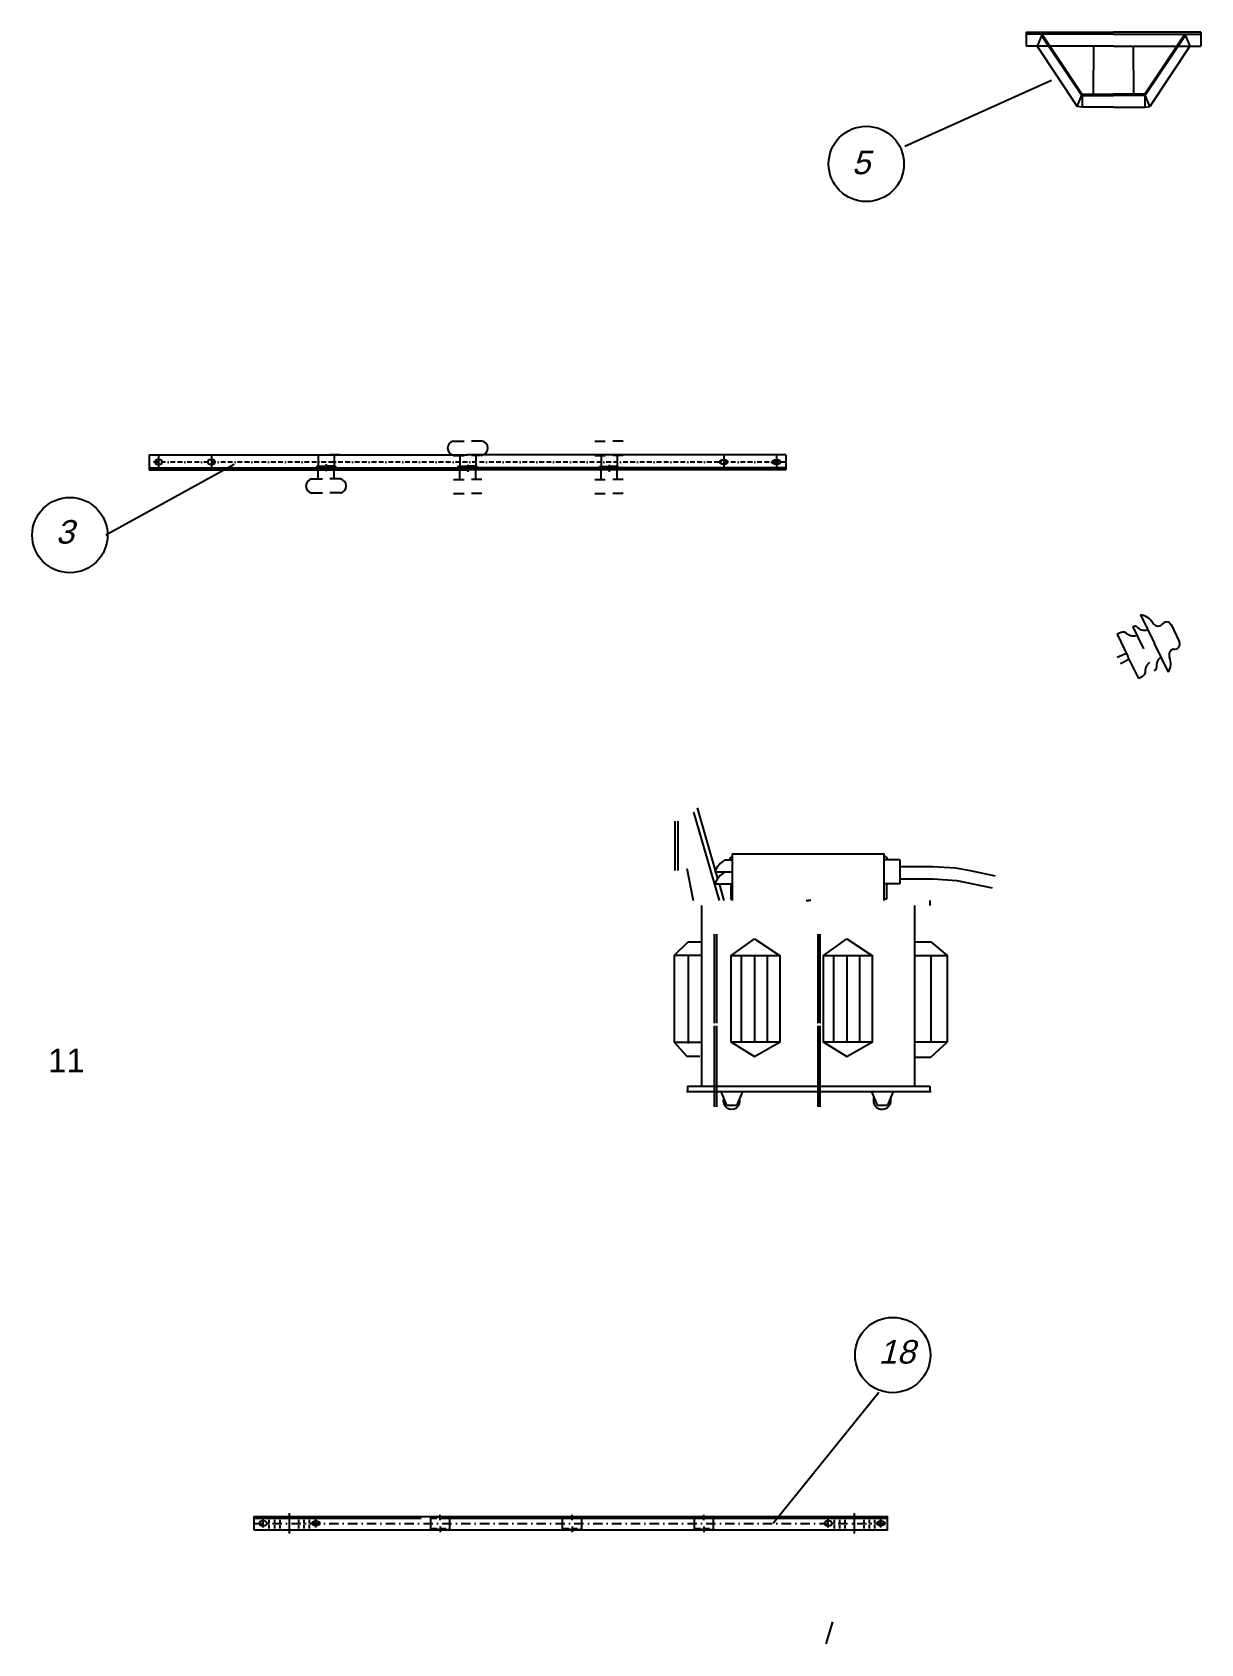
# Model space of a CAD drawing. Header units: metres. Extents: x -57343 to 109649, y -50330 to 64846.
# Drawn here: x 4608 to 10811, y 9654 to 18210 of the extents above; entities that cross this region are included whole.
import ezdxf

# ---------------------------------------------------------------- set-up
doc = ezdxf.new("R2010")
doc.units = ezdxf.units.M
for name, pattern in [('BORDERX2', [88.9, 25.4, -12.7, 25.4, -12.7, 0, -12.7]), ('DASHDOT', [1, 0.5, -0.25, 0, -0.25]), ('DASHED', [19.05, 12.7, -6.35])]:
    doc.linetypes.add(name, pattern=pattern)
for name, color, linetype in [('BAO', 3, 'Continuous'), ('L1', 7, 'Continuous'), ('L5', 6, 'Continuous')]:
    doc.layers.add(name, color=color, linetype=linetype)
doc.layers.add('tim', color=6, linetype='Continuous', lineweight=13)
doc.styles.add('TD1', font='')
doc.styles.get('TD1').set_extended_font_data('.VnArialH')

msp = doc.modelspace()

# ---------------------------------------------------------------- hatches: boundary and pattern name
h = msp.add_hatch(color=8)
h.paths.add_polyline_path([(6787.4, 10327.8), (6773.4, 10327.8), (6773.4, 10320.8), (6787.4, 10320.8)])
h.paths.add_polyline_path([(6773.4, 10327.8), (6759.4, 10327.8), (6759.4, 10320.8), (6773.4, 10320.8)])
h = msp.add_hatch(color=8)
h.paths.add_polyline_path([(7487.4, 10327.8), (7473.4, 10327.8), (7473.4, 10320.8), (7487.4, 10320.8)])
h.paths.add_polyline_path([(7473.4, 10327.8), (7459.4, 10327.8), (7459.4, 10320.8), (7473.4, 10320.8)])
h = msp.add_hatch(color=8)
h.paths.add_polyline_path([(8187.4, 10327.8), (8173.4, 10327.8), (8173.4, 10320.8), (8187.4, 10320.8)])
h.paths.add_polyline_path([(8173.4, 10327.8), (8159.4, 10327.8), (8159.4, 10320.8), (8173.4, 10320.8)])
h = msp.add_hatch(color=8)
h.paths.add_polyline_path([(6787.4, 10257.8), (6773.4, 10257.8), (6773.4, 10264.8), (6787.4, 10264.8)])
h.paths.add_polyline_path([(6773.4, 10257.8), (6759.4, 10257.8), (6759.4, 10264.8), (6773.4, 10264.8)])
h = msp.add_hatch(color=8)
h.paths.add_polyline_path([(7487.4, 10257.8), (7473.4, 10257.8), (7473.4, 10264.8), (7487.4, 10264.8)])
h.paths.add_polyline_path([(7473.4, 10257.8), (7459.4, 10257.8), (7459.4, 10264.8), (7473.4, 10264.8)])
h = msp.add_hatch(color=8)
h.paths.add_polyline_path([(8187.4, 10257.8), (8173.4, 10257.8), (8173.4, 10264.8), (8187.4, 10264.8)])
h.paths.add_polyline_path([(8173.4, 10257.8), (8159.4, 10257.8), (8159.4, 10264.8), (8173.4, 10264.8)])

# ---------------------------------------------------------------- linework, layer by layer
at = {"color": 2}
for p, q in [((9884.4, 18210), (9884.4, 18136.1)), ((9969, 18200.2), (9942.3, 18135.5)), ((10726.5, 18200.2), (10753.3, 18135.5)), ((10811.2, 18210), (10811.2, 18136.1)), ((10490.7, 15116.9), (10564.9, 14964.5)), ((10367.3, 15013.8), (10424.5, 14896.2)), ((10450.8, 15053), (10507.7, 14936.1)), ((10417.1, 14911.5), (10368.1, 14889.4)), ((10481.8, 14778.6), (10424.5, 14896.2)), ((10639.1, 14812.2), (10564.9, 14964.5)), ((10432, 14880.9), (10384.4, 14855.9))]:
    msp.add_line(p, q, dxfattribs=at)
at = {"color": 8}
for p, q in [((10347.8, 18200.2), (9884.4, 18200.2)), ((10347.8, 18200.2), (10811.2, 18200.2)), ((9213.4, 13781), (9386.3, 13781)), ((9386.3, 13781), (9508.6, 13773.7)), ((9213.4, 13714.7), (9390, 13714.7)), ((9390, 13714.7), (9515.5, 13705.6)), ((9508.6, 13773.7), (9587.4, 13759.4)), ((9515.5, 13705.6), (9703.9, 13667.5)), ((9587.4, 13759.4), (9718.9, 13731.5)), ((8229.3, 12948.8), (8229.3, 13420.8)), ((8241.3, 12948.8), (8241.3, 13420.8)), ((8779.3, 12948.8), (8779.3, 13420.8)), ((8791.3, 12948.8), (8791.3, 13420.8)), ((8229.3, 12504.8), (8229.3, 12934.8)), ((8241.3, 12504.8), (8241.3, 12934.8)), ((8779.3, 12504.8), (8779.3, 12934.8)), ((8791.3, 12504.8), (8791.3, 12934.8)), ((5833.4, 10271.4), (5833.4, 10314.1)), ((6113.4, 10271.4), (6113.4, 10314.1)), ((8833.4, 10271.4), (8833.4, 10314.1)), ((9113.4, 10271.4), (9113.4, 10314.1))]:
    msp.add_line(p, q, dxfattribs=at)
at = {"color": 2, "linetype": 'Continuous'}
for p, q in [((10155.4, 17816), (10182.1, 17880.7)), ((10182.1, 17812.1), (10155.4, 17816)), ((10182.1, 17880.7), (10182.1, 17812.1)), ((10513.4, 17880.7), (10513.4, 17812.1)), ((10540.2, 17816), (10513.4, 17880.7)), ((10513.4, 17812.1), (10540.2, 17816)), ((5228.8, 15887), (6918.8, 15887)), ((6118.1, 15906.2), (6168.1, 15906.2)), ((6118.1, 15898.2), (6118.1, 15906.2)), ((6218.1, 15906.2), (6168.1, 15906.2)), ((6218.1, 15906.2), (6218.1, 15898.2)), ((6868.8, 15898.5), (6868.8, 15906.5)), ((6868.8, 15906.5), (6918.8, 15906.5)), ((6968.8, 15906.5), (6918.8, 15906.5)), ((8608.8, 15887), (6918.8, 15887)), ((6968.8, 15906.5), (6968.8, 15898.5)), ((7618.8, 15905.1), (7668.8, 15905.1)), ((7618.8, 15897.1), (7618.8, 15905.1)), ((7718.8, 15905.1), (7668.8, 15905.1)), ((7718.8, 15905.1), (7718.8, 15897.1))]:
    msp.add_line(p, q, dxfattribs=at)
at = {"linetype": 'Continuous'}
for p, q in [((5228.8, 15967), (6918.8, 15967)), ((5228.8, 15967), (5228.8, 15887)), ((8608.8, 15967), (6918.8, 15967)), ((8608.8, 15967), (8608.8, 15887)), ((10653.7, 15064.5), (10696.9, 14975.7)), ((9213.4, 13815.6), (9213.4, 13687.6)), ((9213.4, 13815.6), (9213.4, 13781)), ((9213.4, 13714.7), (9213.4, 13687.6))]:
    msp.add_line(p, q, dxfattribs=at)
at = {"color": 8, "linetype": 'BORDERX2'}
msp.add_line((8608.8, 15927), (5228.8, 15927), dxfattribs=at)
at = {"color": 8, "linetype": 'Continuous'}
for p, q in [((5278.8, 15967), (5278.8, 15887)), ((5558.8, 15967), (5558.8, 15887)), ((8278.8, 15967), (8278.8, 15887)), ((8558.8, 15967), (8558.8, 15887)), ((5228.8, 15897), (6918.8, 15897)), ((8608.8, 15897), (6918.8, 15897))]:
    msp.add_line(p, q, dxfattribs=at)
at = {"color": 8, "linetype": 'ByBlock', "ltscale": 2}
for p, q in [((5783.4, 10320.8), (6673.4, 10320.8)), ((6759.4, 10320.8), (6759.4, 10327.8)), ((6773.4, 10309.9), (6773.4, 10338.6)), ((6773.4, 10320.8), (9147.9, 10320.8)), ((6773.4, 10275.6), (6773.4, 10246.9)), ((6787.4, 10320.8), (6787.4, 10327.8)), ((7459.4, 10320.8), (7459.4, 10327.8)), ((7473.4, 10309.9), (7473.4, 10338.6)), ((7473.4, 10275.6), (7473.4, 10246.9)), ((7487.4, 10320.8), (7487.4, 10327.8)), ((8159.4, 10320.8), (8159.4, 10327.8)), ((8173.4, 10309.9), (8173.4, 10338.6)), ((8173.4, 10275.6), (8173.4, 10246.9)), ((8187.4, 10320.8), (8187.4, 10327.8)), ((6759.4, 10264.8), (6759.4, 10257.8)), ((6787.4, 10264.8), (6787.4, 10257.8)), ((7459.4, 10264.8), (7459.4, 10257.8)), ((7487.4, 10264.8), (7487.4, 10257.8)), ((8159.4, 10264.8), (8159.4, 10257.8)), ((8187.4, 10264.8), (8187.4, 10257.8))]:
    msp.add_line(p, q, dxfattribs=at)
at = {"color": 8, "linetype": 'DASHDOT', "ltscale": 100}
msp.add_line((5783.4, 10292.8), (9147.9, 10292.8), dxfattribs=at)
at = {"color": 8, "linetype": 'DASHED', "ltscale": 0.5}
for p, q in [((5866.4, 10257.8), (5866.4, 10327.8)), ((5894.9, 10257.8), (5894.9, 10327.8)), ((5923.4, 10257.8), (5923.4, 10327.8)), ((6023.4, 10257.8), (6023.4, 10327.8)), ((6051.9, 10257.8), (6051.9, 10327.8)), ((6080.4, 10257.8), (6080.4, 10327.8)), ((8866.4, 10257.8), (8866.4, 10327.8)), ((8894.9, 10257.8), (8894.9, 10327.8)), ((8923.4, 10257.8), (8923.4, 10327.8)), ((9023.4, 10257.8), (9023.4, 10327.8)), ((9051.9, 10257.8), (9051.9, 10327.8)), ((9080.4, 10257.8), (9080.4, 10327.8))]:
    msp.add_line(p, q, dxfattribs=at)
at = {"color": 8, "linetype": 'ByBlock', "ltscale": 25}
for p, q in [((5973.4, 10238.7), (5973.4, 10346.9)), ((8973.4, 10238.7), (8973.4, 10346.9))]:
    msp.add_line(p, q, dxfattribs=at)
at = {"color": 8, "linetype": 'DASHED', "ltscale": 2.5}
for p, q in [((6723.4, 10320.8), (6823.4, 10320.8)), ((7423.4, 10320.8), (7523.4, 10320.8)), ((8123.4, 10320.8), (8223.4, 10320.8)), ((6723.4, 10264.8), (6823.4, 10264.8)), ((7423.4, 10264.8), (7523.4, 10264.8)), ((8123.4, 10264.8), (8223.4, 10264.8))]:
    msp.add_line(p, q, dxfattribs=at)
for points in [[(5268.8, 15916.8), (5288.8, 15916.8, 0.414214), (5298.8, 15926.8), (5298.8, 15928.8, 0.414214), (5288.8, 15938.8), (5268.8, 15938.8, 0.414214), (5258.8, 15928.8), (5258.8, 15926.8, 0.414214)], [(5548.8, 15916.8), (5568.8, 15916.8, 0.414214), (5578.8, 15926.8), (5578.8, 15928.8, 0.414214), (5568.8, 15938.8), (5548.8, 15938.8, 0.414214), (5538.8, 15928.8), (5538.8, 15926.8, 0.414214)], [(8288.8, 15916.8), (8268.8, 15916.8, -0.414214), (8258.8, 15926.8), (8258.8, 15928.8, -0.414214), (8268.8, 15938.8), (8288.8, 15938.8, -0.414214), (8298.8, 15928.8), (8298.8, 15926.8, -0.414214)], [(8568.8, 15916.8), (8548.8, 15916.8, -0.414214), (8538.8, 15926.8), (8538.8, 15928.8, -0.414214), (8548.8, 15938.8), (8568.8, 15938.8, -0.414214), (8578.8, 15928.8), (8578.8, 15926.8, -0.414214)]]:
    msp.add_lwpolyline(points, format="xyb", close=True)
at = {"color": 8, "linetype": 'Continuous', "const_width": 14}
for points in [[(6168.1, 15906.2), (6168.1, 15890.2)], [(6918.8, 15906.5), (6918.8, 15887)], [(7668.8, 15905.1), (7668.8, 15887)]]:
    msp.add_lwpolyline(points, dxfattribs=at)
at = {"color": 2, "linetype": 'Continuous'}
msp.add_lwpolyline([(9130.4, 13600.7), (9130.4, 13846.4), (8323.7, 13846.4), (8323.7, 13600.7)], dxfattribs=at)
at = {"color": 2, "ltscale": 2}
msp.add_lwpolyline([(5783.4, 10257.8), (9147.9, 10257.8), (9147.9, 10327.8), (5783.4, 10327.8)], close=True, dxfattribs=at)
at = {"color": 0}
for points in [[(5824.4, 10281.8), (5842.4, 10281.8, 0.414214), (5853.4, 10292.8), (5853.4, 10292.8, 0.414214), (5842.4, 10303.8), (5824.4, 10303.8, 0.414214), (5813.4, 10292.8), (5813.4, 10292.8, 0.414214)], [(6122.4, 10281.8), (6104.4, 10281.8, -0.414214), (6093.4, 10292.8), (6093.4, 10292.8, -0.414214), (6104.4, 10303.8), (6122.4, 10303.8, -0.414214), (6133.4, 10292.8), (6133.4, 10292.8, -0.414214)], [(8824.4, 10281.8), (8842.4, 10281.8, 0.414214), (8853.4, 10292.8), (8853.4, 10292.8, 0.414214), (8842.4, 10303.8), (8824.4, 10303.8, 0.414214), (8813.4, 10292.8), (8813.4, 10292.8, 0.414214)], [(9122.4, 10281.8), (9104.4, 10281.8, -0.414214), (9093.4, 10292.8), (9093.4, 10292.8, -0.414214), (9104.4, 10303.8), (9122.4, 10303.8, -0.414214), (9133.4, 10292.8), (9133.4, 10292.8, -0.414214)]]:
    msp.add_lwpolyline(points, format="xyb", close=True, dxfattribs=at)
at = {"color": 2}
for points in [[(6787.4, 10327.8), (6823.4, 10327.8), (6823.4, 10257.8), (6723.4, 10257.8), (6723.4, 10327.8), (6759.4, 10327.8)], [(7487.4, 10327.8), (7523.4, 10327.8), (7523.4, 10257.8), (7423.4, 10257.8), (7423.4, 10327.8), (7459.4, 10327.8)], [(8187.4, 10327.8), (8223.4, 10327.8), (8223.4, 10257.8), (8123.4, 10257.8), (8123.4, 10327.8), (8159.4, 10327.8)]]:
    msp.add_lwpolyline(points, dxfattribs=at)
for centre, radius, start, end in [((10480.6, 15030.4), 87.1, 29.90371, 83.33368), ((10584.9, 15089.5), 32.8, 208.50054, 306.51316), ((10629.4, 15051.5), 27.5, 23.75994, 155.10038), ((10400.1, 14987.2), 37.7, 73.6674, 105.08995), ((10452.8, 15062.8), 57.7, 223.07435, 286.42981), ((10460.8, 15038.9), 17.3, 53.32277, 125.43458), ((10513.3, 15092.2), 57.7, 223.07435, 286.42981), ((10673.1, 14961.7), 27.5, 256.83507, 28.1755), ((10633.6, 14845.2), 57.7, 125.50564, 188.8611), ((10564.8, 14857.5), 87.1, 328.60176, 22.03174), ((10675.6, 14903.2), 32.8, 105.42228, 203.4349), ((10481.1, 14820.8), 37.7, 306.8455, 338.26805), ((10573.2, 14815.8), 57.7, 125.50564, 188.8611), ((10559.3, 14836.7), 17.3, 286.50087, 358.61268)]:
    msp.add_arc(centre, radius, start, end, dxfattribs=at)
for points in [[(10390.3, 15023.6), (10385.3, 15021.7), (10377.5, 15018.7), (10370, 15015.1), (10367.3, 15013.8)], [(10503.7, 14790.7), (10499.1, 14787.9), (10492, 14783.6), (10484.5, 14779.9), (10481.8, 14778.6)]]:
    msp.add_open_spline(points, degree=3, knots=[0, 0, 0, 0, 8.473341, 13.249507, 13.249507, 13.249507, 13.249507], dxfattribs=at)
at = {"layer": 'BAO', "color": 2}
for p, q in [((9884.4, 18210), (10347.8, 18210)), ((10811.2, 18210), (10347.8, 18210)), ((10347.8, 18136.1), (9884.4, 18136.1)), ((10347.8, 18136.1), (10811.2, 18136.1))]:
    msp.add_line(p, q, dxfattribs=at)
at = {"layer": 'BAO', "color": 2, "linetype": 'Continuous'}
for p, q in [((9966.1, 18193.2), (10179.2, 17873.6)), ((9969, 18200.2), (10182.1, 17880.7)), ((10726.5, 18200.2), (10513.4, 17880.7)), ((10729.4, 18193.2), (10516.3, 17873.6)), ((9942.3, 18135.5), (10155.4, 17816)), ((10753.3, 18135.5), (10540.2, 17816)), ((10182.1, 17880.7), (10347.8, 17880.7)), ((10182.1, 17874.4), (10347.8, 17874.4)), ((10347.8, 17812.1), (10182.1, 17812.1)), ((10513.4, 17880.7), (10347.8, 17880.7)), ((10513.4, 17874.4), (10347.8, 17874.4)), ((10347.8, 17812.1), (10513.4, 17812.1))]:
    msp.add_line(p, q, dxfattribs=at)
at = {"layer": 'L1', "linetype": 'Continuous'}
for p, q in [((10241.1, 18136.1), (10239.8, 17880.7)), ((10455.8, 17880.7), (10454.4, 18136.1))]:
    msp.add_line(p, q, dxfattribs=at)
at = {"layer": 'L1', "color": 8, "linetype": 'Continuous'}
for p, q in [((10018.9, 17954.4), (9239.8, 17604)), ((6845, 16038.1), (6900, 16038.1)), ((6995, 16038.1), (6940, 16038.1)), ((7595, 16038.3), (7650, 16038.3)), ((7745, 16038.3), (7690, 16038.3)), ((5679.1, 15915.6), (4998.9, 15539.9)), ((6092.9, 15966.6), (6147.9, 15966.6)), ((6125.2, 15967.2), (6125.2, 15902.9)), ((6168.1, 15917.2), (6168.1, 15879.2)), ((6242.9, 15966.6), (6187.9, 15966.6)), ((6210.5, 15967.2), (6210.5, 15907.9)), ((6845, 15963.1), (6900, 15963.1)), ((6877.4, 15963.7), (6877.4, 15899.4)), ((6995, 15963.1), (6940, 15963.1)), ((6962.7, 15963.7), (6962.7, 15904.4)), ((7595, 15963.3), (7650, 15963.3)), ((7627.4, 15963.9), (7627.4, 15899.6)), ((7745, 15963.3), (7690, 15963.3)), ((7712.7, 15963.9), (7712.7, 15904.6)), ((6092.9, 15839.2), (6147.9, 15839.2)), ((6125.2, 15838.6), (6125.2, 15902.9)), ((6153.1, 15900.2), (6180.1, 15900.2)), ((6242.9, 15839.2), (6187.9, 15839.2)), ((6210.5, 15838.6), (6210.5, 15902.9)), ((6845, 15835.7), (6900, 15835.7)), ((6877.4, 15835), (6877.4, 15899.4)), ((6905.3, 15896.7), (6932.3, 15896.7)), ((6920.3, 15913.7), (6920.3, 15875.7)), ((6995, 15835.7), (6940, 15835.7)), ((6962.7, 15835), (6962.7, 15899.4)), ((7595, 15835.9), (7650, 15835.9)), ((7627.4, 15835.3), (7627.4, 15899.6)), ((7655.3, 15897), (7682.3, 15897)), ((7670.3, 15914), (7670.3, 15876)), ((7745, 15835.9), (7690, 15835.9)), ((7712.7, 15835.3), (7712.7, 15899.6)), ((6092.9, 15764.2), (6147.9, 15764.2)), ((6242.9, 15764.2), (6187.9, 15764.2)), ((6845, 15760.7), (6900, 15760.7)), ((6995, 15760.7), (6940, 15760.7)), ((7595, 15760.9), (7650, 15760.9)), ((7745, 15760.9), (7690, 15760.9)), ((8016.2, 13307.3), (8089.8, 13380.9)), ((8089.8, 13380.9), (8163.5, 13380.9)), ((9298.7, 13380.9), (9378.5, 13380.9)), ((9378.5, 13380.9), (9464.4, 13307.3)), ((8163.5, 13307.3), (8016.2, 13307.3)), ((8016.2, 13307.3), (8016.2, 12847.4)), ((8089.8, 13313.4), (8089.8, 12841.3)), ((8370.8, 13308.8), (8370.8, 12849)), ((8441.3, 13305.4), (8441.3, 12849)), ((8508.5, 13305.4), (8508.5, 12849)), ((8861.1, 13308.8), (8861.1, 12849)), ((8931.6, 13305.4), (8931.6, 12849)), ((8998.8, 13305.4), (8998.8, 12849)), ((9292.6, 13307.3), (9464.4, 13307.3)), ((9378.5, 13307.3), (9378.5, 12847.4)), ((9464.4, 13307.3), (9464.4, 12847.4)), ((8016.2, 12847.4), (8163.5, 12847.4)), ((8016.2, 12847.4), (8083.7, 12773.8)), ((8317.1, 12849), (8441.3, 12771.9)), ((8441.3, 12771.9), (8579, 12849)), ((8807.3, 12849), (8931.6, 12771.9)), ((8931.6, 12771.9), (9069.3, 12849)), ((9464.4, 12847.4), (9292.6, 12847.4)), ((9378.5, 12767.7), (9464.4, 12847.4)), ((8083.7, 12773.8), (8151.2, 12773.8)), ((9292.6, 12767.7), (9378.5, 12767.7)), ((8542, 10294.1), (9103, 10989.5))]:
    msp.add_line(p, q, dxfattribs=at)
at = {"layer": 'L1', "color": 2, "linetype": 'Continuous'}
for p, q in [((8256.3, 13600.7), (8120.9, 14068.2)), ((8235.1, 13760), (8138.9, 14092.2)), ((8020.5, 13758.5), (8020.5, 14020.9)), ((8036.5, 13758.5), (8036.5, 14020.9)), ((8284.7, 13815.6), (8323.7, 13815.6)), ((9213.4, 13815.6), (9130.4, 13815.6)), ((8083, 13770.4), (8117, 13600.7)), ((8231.7, 13751.6), (8323.7, 13751.6)), ((8247.5, 13717.3), (8237.6, 13751.6)), ((8231.7, 13687.6), (8323.7, 13687.6)), ((8281.3, 13600.7), (8256.1, 13687.6)), ((8315.7, 13687.6), (8315.7, 13607.6)), ((8315.7, 13607.6), (8323.7, 13607.6)), ((9213.4, 13687.6), (9130.4, 13687.6)), ((9143.5, 13607.6), (9130.4, 13607.6)), ((9143.5, 13687.6), (9143.5, 13607.6)), ((8162, 12613.5), (8162, 13573.5)), ((8717.2, 13600.8), (8729.2, 13600.8)), ((8741.2, 13600.8), (8729.2, 13600.8)), ((9291.4, 13573.5), (9291.4, 12613.5)), ((9373, 13600.7), (9373, 13573.5)), ((8317.1, 13305.4), (8441.3, 13396)), ((8441.3, 13396), (8579, 13305.4)), ((8807.3, 13305.4), (8931.6, 13396)), ((8931.6, 13396), (9069.3, 13305.4)), ((8080.4, 12586.3), (9379.8, 12586.3)), ((8087.2, 12613.5), (9373, 12613.5)), ((8087.2, 12613.5), (8087.2, 12586.3)), ((8261.5, 12589.6), (8293.5, 12513.4)), ((8379.6, 12589.6), (8347.6, 12513.4)), ((9061.7, 12589.6), (9093.7, 12513.4)), ((9179.7, 12589.6), (9147.8, 12513.4)), ((9373, 12613.5), (9373, 12586.3)), ((8293.5, 12513.4), (8347.6, 12513.4)), ((9093.7, 12513.4), (9147.8, 12513.4))]:
    msp.add_line(p, q, dxfattribs=at)
at = {"layer": 'L1', "color": 1, "linetype": 'Continuous'}
msp.add_line((8855.5, 9769.2), (8821.4, 9653.6), dxfattribs=at)
at = {"layer": 'L1', "color": 8, "linetype": 'Continuous'}
for points in [[(8317.1, 13305.4), (8317.1, 12849), (8579, 12849), (8579, 13305.4)], [(8807.3, 13305.4), (8807.3, 12849), (9069.3, 12849), (9069.3, 13305.4)]]:
    msp.add_lwpolyline(points, close=True, dxfattribs=at)
for centre, start, end in [((6850.9, 16001.9), 98.96107, 261.03893), ((6989.1, 16001.9), 278.96107, 81.03893), ((6098.8, 15800.4), 98.96107, 261.03893), ((6236.9, 15800.4), 278.96107, 81.03893)]:
    msp.add_arc(centre, 38, start, end, dxfattribs=at)
at = {"layer": 'L1', "color": 2, "linetype": 'Continuous'}
for centre, radius, start, end in [((8346.3, 13709.3), 122.2, 119.84095, 159.76484), ((8333, 13813.3), 22.6, 114.12049, 173.32916), ((9126.2, 13813.3), 22.6, 6.67084, 79.40712), ((8346.3, 13645.3), 122.2, 119.84095, 159.76484), ((8320.6, 12535.5), 44.2, 162.0004, 17.9996), ((9119.6, 12538), 46.7, 158.51152, 17.81079)]:
    msp.add_arc(centre, radius, start, end, dxfattribs=at)
at = {"layer": 'L5', "color": 2, "linetype": 'Continuous'}
for centre in [(9035.6, 17510.7), (4807.8, 15540.2), (9175.8, 11186.8)]:
    msp.add_circle(centre, 200, dxfattribs=at)
at = {"layer": 'tim', "color": 2, "linetype": 'Continuous'}
for p, q in [((9213.4, 13815.6), (9130.4, 13815.6)), ((9213.4, 13687.6), (9130.4, 13687.6)), ((9143.5, 13607.6), (9130.4, 13607.6)), ((9143.5, 13687.6), (9143.5, 13607.6))]:
    msp.add_line(p, q, dxfattribs=at)
msp.add_arc((9126.2, 13813.3), 22.6, 6.67084, 79.40712, dxfattribs=at)

# ---------------------------------------------------------------- texts
at = {"color": 7, "style": 'TD1', "oblique": 15}
for s, p in [('5', (8958.7, 17456.1)), ('3', (4732.6, 15494.7)), ('18', (9100.6, 11141.3))]:
    msp.add_text(s, height=125, dxfattribs=at).set_placement(p)
at = {"color": 7, "style": 'TD1'}
msp.add_text('11', height=125, dxfattribs=at).set_placement((4692.2, 12688.3))

doc.saveas('drawing.dxf')
